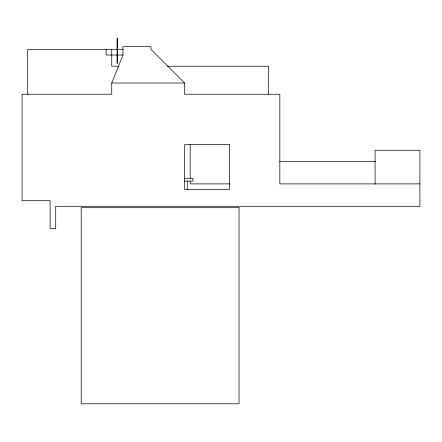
<?xml version="1.0" encoding="UTF-8"?>
<svg xmlns="http://www.w3.org/2000/svg" width="442" height="442" viewBox="0 0 442 442"><rect width="100%" height="100%" fill="white"/><g stroke="black" fill="none" stroke-linecap="round" stroke-linejoin="round"><path stroke-width="0.66" d="M375.076 184.336L375.076 150.263L419.9 150.263L419.9 206.292L55.72 206.292L55.72 228.702L50.112 228.702L50.112 200.69L22.1 200.69L22.1 94.234L111.743 94.234L111.743 83.03L122.953 55.018L122.953 46.614L150.965 46.614L150.965 49.416L184.579 83.03L184.579 94.234L279.83 94.234L279.83 183.883L419.9 183.883M117.069 48.852L117.627 48.852M123.064 49.416L27.702 49.416L27.702 94.367M123.064 55.018L106.141 55.018L106.141 49.416M117.069 55.576L117.627 55.576M118.627 66.223L111.743 66.223L111.743 49.416M167.479 66.223L268.625 66.223L268.625 94.35M111.743 83.03L184.579 83.03M279.692 161.468L375.766 161.468M184.48 178.281L192.922 178.281L192.922 181.082L184.259 181.082M229.707 183.883L190.187 183.883L190.187 181.121M190.187 144.573L190.187 178.364M187.281 181.082L187.281 189.651M117.627 38.205L117.069 38.205L117.069 63.421L117.627 63.421L117.627 38.205M229.404 144.661L184.579 144.661L184.579 189.485L229.404 189.485L229.404 144.661M239.039 207.696L81.195 207.696L81.195 403.795L239.039 403.795L239.039 207.696"/></g></svg>
